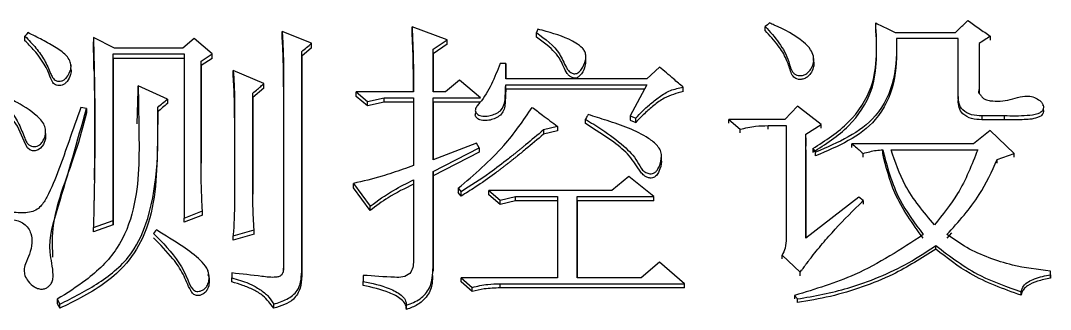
# Model space of a CAD drawing. Header units: millimetres. Extents: x 2687 to 4367, y 1046 to 2234.
# Drawn here: x 3066.47 to 3074.44, y 1996.49 to 1998.73 of the extents above; entities that cross this region are included whole.
import ezdxf

# ---------------------------------------------------------------- set-up
doc = ezdxf.new("R2010")
doc.units = ezdxf.units.MM

msp = doc.modelspace()

# ---------------------------------------------------------------- linework, layer by layer
at = {"color": 7, "linetype": 'Continuous', "lineweight": 25}
for p, q in [((3069.774, 1998.5765), (3069.5035, 1998.6775)), ((3069.5035, 1998.6426), (3069.5035, 1998.6775)), ((3072.2372, 1998.6486), (3072.2372, 1998.6784)), ((3066.5072, 1998.5693), (3066.5072, 1998.6041)), ((3067.1994, 1998.5123), (3067.0372, 1998.5949)), ((3067.0372, 1998.5949), (3067.0372, 1998.5601)), ((3068.7247, 1998.549), (3068.4975, 1998.6408)), ((3068.4975, 1998.6059), (3068.4975, 1998.6408)), ((3070.4771, 1998.6591), (3070.4663, 1998.6316)), ((3070.4663, 1998.5967), (3070.4663, 1998.6316)), ((3073.2433, 1998.6317), (3073.7085, 1998.6317)), ((3073.9789, 1998.6037), (3073.9789, 1998.5741)), ((3067.7295, 1998.5123), (3067.1994, 1998.5123)), ((3067.816, 1998.5857), (3067.7295, 1998.5123)), ((3067.9567, 1998.4663), (3067.816, 1998.5857)), ((3068.7247, 1998.5142), (3068.649, 1998.45)), ((3068.7247, 1998.5142), (3068.7247, 1998.549)), ((3069.6658, 1998.5031), (3069.774, 1998.5765)), ((3069.774, 1998.5417), (3069.6658, 1998.4684)), ((3069.774, 1998.5417), (3069.774, 1998.5765)), ((3073.7301, 1998.585), (3073.2541, 1998.585)), ((3073.2541, 1998.585), (3073.2541, 1998.5554)), ((3073.2548, 1998.5075), (3073.2548, 1998.5372)), ((3073.7301, 1998.1361), (3073.7301, 1998.585)), ((3073.8923, 1998.5477), (3073.8924, 1998.1923)), ((3073.8923, 1998.5477), (3073.8923, 1998.5181)), ((3073.8923, 1998.5178), (3073.8924, 1998.1629)), ((3067.1886, 1998.4663), (3067.7403, 1998.4663)), ((3067.1886, 1997.1763), (3067.1886, 1998.4663)), ((3067.1886, 1998.4317), (3067.1886, 1998.4663)), ((3067.1886, 1998.4317), (3067.1886, 1997.1433)), ((3067.7403, 1998.4317), (3067.1886, 1998.4317)), ((3067.7403, 1998.4663), (3067.7403, 1997.1948)), ((3067.8701, 1998.4112), (3067.9567, 1998.4663)), ((3067.9567, 1998.4317), (3067.8701, 1998.3766)), ((3067.9567, 1998.4317), (3067.9567, 1998.4663)), ((3068.649, 1996.7785), (3068.649, 1998.4847)), ((3068.649, 1998.45), (3068.649, 1998.4847)), ((3068.649, 1998.45), (3068.649, 1996.746)), ((3069.6658, 1998.1722), (3069.6658, 1998.5031)), ((3069.6658, 1998.4684), (3069.6658, 1998.5031)), ((3069.6658, 1998.4684), (3069.6658, 1998.1722)), ((3070.848, 1998.4035), (3070.848, 1998.4385)), ((3072.6107, 1998.415), (3072.6107, 1998.4446)), ((3066.8625, 1998.3731), (3066.8625, 1998.3849)), ((3066.8625, 1998.35), (3066.8625, 1998.3616)), ((3067.8701, 1997.6195), (3067.8701, 1998.4112)), ((3067.8701, 1998.3766), (3067.8701, 1998.4112)), ((3067.8701, 1998.3766), (3067.8701, 1997.6194)), ((3070.2283, 1998.3929), (3070.185, 1998.3929)), ((3070.2283, 1998.2734), (3070.2283, 1998.3929)), ((3070.2283, 1998.3929), (3070.2283, 1998.3583)), ((3070.2283, 1998.3583), (3070.2283, 1998.2734)), ((3071.4182, 1998.3653), (3071.3208, 1998.2734)), ((3068.3569, 1998.2366), (3068.1189, 1998.3377)), ((3068.1189, 1998.3032), (3068.1189, 1998.3377)), ((3071.3208, 1998.2734), (3070.2283, 1998.2734)), ((3067.6105, 1998.117), (3067.3834, 1998.2182)), ((3067.3834, 1998.1839), (3067.3834, 1998.2182)), ((3068.3569, 1998.2022), (3068.2704, 1998.1288)), ((3068.3569, 1998.2022), (3068.3569, 1998.2366)), ((3068.5083, 1998.2458), (3068.5084, 1996.8062)), ((3068.5083, 1998.2458), (3068.5083, 1998.2114)), ((3069.8713, 1998.2642), (3069.7631, 1998.1722)), ((3070.0336, 1998.1262), (3069.8713, 1998.2642)), ((3070.2283, 1998.2274), (3071.3208, 1998.2274)), ((3070.2283, 1998.1931), (3070.2283, 1998.2274)), ((3071.3022, 1998.1931), (3070.2283, 1998.1931)), ((3071.3208, 1998.2274), (3071.191, 1997.9882)), ((3071.6021, 1998.1747), (3071.6021, 1998.209)), ((3073.8924, 1998.1633), (3073.8924, 1998.1923)), ((3067.3756, 1997.9258), (3067.3834, 1998.1839)), ((3067.6105, 1998.117), (3067.6105, 1998.0828)), ((3068.2704, 1997.3796), (3068.2704, 1998.163)), ((3068.2704, 1998.1288), (3068.2704, 1998.163)), ((3068.2704, 1998.1288), (3068.2704, 1997.3795)), ((3069.0708, 1998.1722), (3069.1574, 1998.0986)), ((3069.5143, 1998.1722), (3069.0708, 1998.1722)), ((3069.1574, 1998.0644), (3069.0708, 1998.138)), ((3069.1574, 1998.0986), (3069.2872, 1998.1262)), ((3069.2872, 1998.1262), (3069.5143, 1998.1262)), ((3069.2872, 1998.092), (3069.2872, 1998.1262)), ((3069.5143, 1998.1262), (3069.5144, 1997.6011)), ((3069.7631, 1998.1722), (3069.6658, 1998.1722)), ((3069.6658, 1998.1262), (3070.0336, 1998.1262)), ((3069.6658, 1997.6472), (3069.6658, 1998.1262)), ((3069.6658, 1998.092), (3069.6658, 1998.1262)), ((3073.7301, 1998.1361), (3073.7301, 1998.1072)), ((3066.9831, 1998.0434), (3066.9398, 1998.0526)), ((3066.9831, 1998.0434), (3066.9831, 1998.0093)), ((3067.5348, 1998.0185), (3067.5348, 1998.0526)), ((3069.1574, 1998.0644), (3069.1574, 1998.0986)), ((3069.2872, 1998.092), (3069.1574, 1998.0644)), ((3069.5144, 1998.092), (3069.2872, 1998.092)), ((3069.6658, 1998.092), (3069.6658, 1997.6472)), ((3070.0336, 1998.092), (3069.6658, 1998.092)), ((3070.002, 1998.0559), (3070.002, 1998.0534)), ((3072.4861, 1998.0612), (3072.3888, 1997.9582)), ((3072.67, 1997.9207), (3072.4861, 1998.0612)), ((3074.3884, 1998.0652), (3074.3884, 1998.0687)), ((3074.3884, 1998.0397), (3074.3884, 1998.0419)), ((3068.1297, 1997.9725), (3068.1297, 1998.0066)), ((3071.191, 1997.9882), (3071.2343, 1997.9698)), ((3071.191, 1997.9882), (3071.191, 1997.9542)), ((3071.191, 1997.9542), (3071.2343, 1997.9358)), ((3071.9561, 1997.9582), (3072.0426, 1997.8832)), ((3072.3888, 1997.9582), (3071.9561, 1997.9582)), ((3074.0871, 1997.9863), (3073.914, 1997.9863)), ((3073.914, 1997.9863), (3073.914, 1997.9576)), ((3074.0871, 1997.9572), (3073.914, 1997.9572)), ((3074.0871, 1997.9863), (3074.0871, 1997.9572)), ((3066.6657, 1997.8836), (3066.6657, 1997.8841)), ((3066.6657, 1997.8498), (3066.6657, 1997.8807)), ((3070.6285, 1997.9053), (3070.5204, 1997.8777)), ((3070.5204, 1997.8777), (3070.5204, 1997.8438)), ((3070.6285, 1997.8714), (3070.5204, 1997.8438)), ((3070.6285, 1997.9053), (3070.6285, 1997.8714)), ((3072.0426, 1997.8547), (3072.0426, 1997.8832)), ((3072.2589, 1997.9113), (3072.3996, 1997.9113)), ((3072.2589, 1997.8828), (3072.2589, 1997.9113)), ((3072.3996, 1997.9113), (3072.3996, 1997.0383)), ((3072.551, 1997.8457), (3072.67, 1997.9207)), ((3072.67, 1997.8921), (3072.67, 1997.9207)), ((3073.9789, 1997.8738), (3073.8491, 1997.7707)), ((3074.1628, 1997.6957), (3073.9789, 1997.8738)), ((3072.551, 1997.0383), (3072.551, 1997.8457)), ((3072.551, 1997.8173), (3072.551, 1997.8457)), ((3072.551, 1997.8168), (3072.551, 1997.7523)), ((3070.0011, 1997.7763), (3069.6658, 1997.6472)), ((3069.6658, 1997.555), (3070.0228, 1997.7394)), ((3070.0228, 1997.7394), (3070.0011, 1997.7763)), ((3070.0228, 1997.7394), (3070.0228, 1997.7057)), ((3072.551, 1997.724), (3072.551, 1997.0383)), ((3072.6051, 1997.7332), (3072.6267, 1997.7051)), ((3072.6051, 1997.7332), (3072.6051, 1997.7049)), ((3073.8491, 1997.7707), (3072.908, 1997.7707)), ((3072.908, 1997.7424), (3072.908, 1997.7707)), ((3073.146, 1997.6956), (3073.146, 1997.7238)), ((3073.2109, 1997.7238), (3073.8815, 1997.7238)), ((3070.0228, 1997.7057), (3069.6658, 1997.5215)), ((3071.4332, 1997.6797), (3071.4332, 1997.6871)), ((3071.4332, 1997.6531), (3071.4332, 1997.6769)), ((3072.6267, 1997.6769), (3072.6267, 1997.7051)), ((3072.9945, 1997.6675), (3072.9945, 1997.6957)), ((3074.033, 1997.6488), (3074.1628, 1997.6957)), ((3074.033, 1997.6207), (3074.033, 1997.6488)), ((3074.1628, 1997.6675), (3074.1628, 1997.6957)), ((3069.6658, 1996.8155), (3069.6658, 1997.555)), ((3069.6658, 1997.555), (3069.6658, 1997.5215)), ((3069.5144, 1997.4904), (3069.5144, 1996.8618)), ((3069.6658, 1997.5215), (3069.6658, 1996.783)), ((3071.1802, 1997.5181), (3071.0504, 1997.4073)), ((3071.3749, 1997.3611), (3071.1802, 1997.5181)), ((3069.0492, 1997.4627), (3069.1789, 1997.2874)), ((3069.0492, 1997.4293), (3069.0492, 1997.4627)), ((3069.1789, 1997.2543), (3069.0492, 1997.4293)), ((3069.8605, 1997.4258), (3069.8821, 1997.3981)), ((3069.8605, 1997.4258), (3069.8605, 1997.3925)), ((3069.8822, 1997.3648), (3069.8605, 1997.3925)), ((3069.8822, 1997.3648), (3069.8821, 1997.3981)), ((3070.0985, 1997.4073), (3070.185, 1997.3334)), ((3071.0504, 1997.4073), (3070.0985, 1997.4073)), ((3070.0985, 1997.374), (3070.0985, 1997.4073)), ((3070.185, 1997.3002), (3070.0985, 1997.374)), ((3070.185, 1997.3334), (3070.304, 1997.3611)), ((3070.185, 1997.3002), (3070.185, 1997.3334)), ((3070.304, 1997.3279), (3070.185, 1997.3002)), ((3070.304, 1997.3611), (3070.6285, 1997.3611)), ((3070.6285, 1997.3279), (3070.304, 1997.3279)), ((3070.78, 1997.3611), (3071.3749, 1997.3611)), ((3070.78, 1997.3279), (3070.78, 1997.3611)), ((3071.3749, 1997.3279), (3070.78, 1997.3279)), ((3071.3749, 1997.3279), (3071.3749, 1997.3611)), ((3072.9621, 1997.3578), (3072.551, 1997.0383)), ((3072.9945, 1997.3297), (3072.9621, 1997.3578)), ((3072.9945, 1997.3297), (3072.9945, 1997.3021)), ((3067.7403, 1997.1948), (3067.8809, 1997.2503)), ((3067.881, 1997.2172), (3067.8809, 1997.2503)), ((3069.1789, 1997.2543), (3069.1789, 1997.2874)), ((3067.0372, 1997.1208), (3067.1886, 1997.1763)), ((3067.1886, 1997.1433), (3067.1886, 1997.1763)), ((3067.881, 1997.2172), (3067.7403, 1997.1618)), ((3067.7403, 1997.1618), (3067.7403, 1997.1948)), ((3067.1886, 1997.1433), (3067.0372, 1997.0879)), ((3067.0372, 1997.0879), (3067.0372, 1997.1208)), ((3068.1189, 1997.0561), (3068.2812, 1997.1024)), ((3068.2812, 1997.0695), (3068.2812, 1997.1024)), ((3073.6796, 1997.0811), (3073.6436, 1997.0387)), ((3068.2812, 1997.0695), (3068.1189, 1997.0233)), ((3068.1189, 1997.0233), (3068.1189, 1997.0561)), ((3073.5571, 1996.9549), (3073.5571, 1996.9819)), ((3071.4182, 1996.8526), (3071.2776, 1996.7322)), ((3071.6129, 1996.6859), (3071.4182, 1996.8526)), ((3072.3671, 1996.9067), (3072.5078, 1996.7749)), ((3072.3671, 1996.8797), (3072.3671, 1996.9067)), ((3067.9224, 1996.7828), (3067.9224, 1996.7895)), ((3068.1081, 1996.7692), (3068.1081, 1996.7322)), ((3068.1081, 1996.7692), (3068.1081, 1996.7368)), ((3068.5084, 1996.7737), (3068.5084, 1996.8062)), ((3068.649, 1996.746), (3068.649, 1996.7785)), ((3069.6658, 1996.783), (3069.6658, 1996.8155)), ((3072.5078, 1996.7482), (3072.5078, 1996.7749)), ((3074.4441, 1996.7561), (3074.4441, 1996.7843)), ((3074.4441, 1996.7576), (3074.4441, 1996.7843)), ((3074.4441, 1996.7561), (3074.4441, 1996.7294)), ((3068.1081, 1996.6998), (3068.1081, 1996.7322)), ((3069.1249, 1996.7507), (3069.1249, 1996.7044)), ((3069.1249, 1996.7507), (3069.1249, 1996.7183)), ((3069.1249, 1996.672), (3069.1249, 1996.7044)), ((3069.664, 1996.7171), (3069.664, 1996.7497)), ((3069.8822, 1996.7322), (3069.9687, 1996.658)), ((3070.6286, 1996.7322), (3069.8822, 1996.7322)), ((3069.8822, 1996.6998), (3069.8822, 1996.7322)), ((3069.9687, 1996.6258), (3069.8822, 1996.6998)), ((3070.185, 1996.6858), (3071.6129, 1996.6859)), ((3070.185, 1996.6535), (3070.185, 1996.6858)), ((3071.2776, 1996.7322), (3070.78, 1996.7322)), ((3071.6129, 1996.6535), (3071.6129, 1996.6859)), ((3069.9687, 1996.6258), (3069.9687, 1996.658)), ((3071.6129, 1996.6535), (3070.185, 1996.6535)), ((3072.4645, 1996.596), (3072.4861, 1996.5678)), ((3072.4645, 1996.596), (3072.4645, 1996.5696)), ((3074.2169, 1996.5978), (3074.2169, 1996.6243)), ((3066.7559, 1996.5654), (3066.7776, 1996.5283)), ((3066.7559, 1996.5654), (3066.7559, 1996.5332)), ((3066.756, 1996.5332), (3066.7776, 1996.4961)), ((3066.7776, 1996.4961), (3066.7776, 1996.5283)), ((3068.4326, 1996.4961), (3068.4326, 1996.5283)), ((3069.4603, 1996.4869), (3069.4603, 1996.519)), ((3072.4861, 1996.5414), (3072.4861, 1996.5678))]:
    msp.add_line(p, q, dxfattribs=at)
at = {"color": 7, "linetype": 'Continuous', "lineweight": 25, "flags": 128}
for points in [[(3072.2697, 1998.7064), (3072.2535, 1998.6924), (3072.2373, 1998.6784)], [(3066.5288, 1998.6316), (3066.5233, 1998.6246), (3066.5152, 1998.6144), (3066.5072, 1998.6041)], [(3069.0708, 1998.138), (3069.0708, 1998.1466), (3069.0708, 1998.1553), (3069.0708, 1998.1722)], [(3066.665, 1997.85), (3066.6655, 1997.8078), (3066.6499, 1997.7651), (3066.6283, 1997.7361), (3066.6098, 1997.7227), (3066.5873, 1997.7162), (3066.5666, 1997.717), (3066.5448, 1997.7246), (3066.5276, 1997.7388), (3066.5109, 1997.7669), (3066.4506, 1997.9078), (3066.3233, 1998.0829), (3066.3233, 1998.0829)], [(3070.8449, 1997.9266), (3070.8449, 1997.9436), (3070.8449, 1997.9606)], [(3071.2343, 1997.9358), (3071.2343, 1997.9528), (3071.2343, 1997.9698)], [(3071.9561, 1997.9295), (3071.9561, 1997.9364), (3071.9561, 1997.9438), (3071.9561, 1997.9582)], [(3070.304, 1997.3279), (3070.304, 1997.3362), (3070.304, 1997.3445), (3070.304, 1997.3611)], [(3067.524, 1997.1024), (3067.5185, 1997.0953), (3067.5104, 1997.085), (3067.5024, 1997.0747)]]:
    msp.add_lwpolyline(points, dxfattribs=at)
at = {"color": 7, "linetype": 'Continuous', "lineweight": 25}
for points, knots in [([(3069.5035, 1998.6775), (3069.5072, 1998.5892), (3069.5126, 1998.4609), (3069.5141, 1998.2923), (3069.5143, 1998.2123), (3069.5143, 1998.1722)], [0, 0, 0, 0, 0.525139, 0.762561, 1, 1, 1, 1]), ([(3072.2372, 1998.6784), (3072.2743, 1998.6374), (3072.3487, 1998.555), (3072.418, 1998.4319), (3072.4352, 1998.3363), (3072.4702, 1998.3053), (3072.493, 1998.2981), (3072.5192, 1998.298), (3072.547, 1998.3062), (3072.5749, 1998.3262), (3072.5981, 1998.3586), (3072.6146, 1998.4021), (3072.6124, 1998.4524), (3072.5866, 1998.5087), (3072.4912, 1998.6019), (3072.3748, 1998.6606), (3072.282, 1998.7011), (3072.2697, 1998.7064)], [0, 0, 0, 0, 0.147264, 0.295549, 0.379238, 0.397703, 0.416178, 0.440331, 0.464931, 0.490583, 0.529382, 0.57023, 0.614805, 0.662848, 0.734386, 0.964893, 1, 1, 1, 1]), ([(3072.6051, 1997.7332), (3072.7031, 1997.7955), (3072.8946, 1997.9173), (3073.1171, 1998.2591), (3073.1014, 1998.5373), (3073.0918, 1998.7065)], [0, 0, 0, 0, 0.29142, 0.569226, 1, 1, 1, 1]), ([(3072.6051, 1997.7044), (3072.7031, 1997.7667), (3072.8946, 1997.8882), (3073.117, 1998.2296), (3073.1014, 1998.5075), (3073.0918, 1998.6764)], [0, 0, 0, 0, 0.291558, 0.569369, 1, 1, 1, 1]), ([(3073.0918, 1998.7065), (3073.1066, 1998.6992), (3073.1363, 1998.6846), (3073.1867, 1998.6597), (3073.2224, 1998.642), (3073.2433, 1998.6317)], [0, 0, 0, 0, 0.2932077, 0.5864153, 1, 1, 1, 1]), ([(3073.7085, 1998.6317), (3073.7203, 1998.6431), (3073.7425, 1998.6644), (3073.7749, 1998.6955), (3073.7955, 1998.7153), (3073.8058, 1998.7251)], [0, 0, 0, 0, 0.365746, 0.682872, 1, 1, 1, 1]), ([(3073.8058, 1998.7251), (3073.8347, 1998.7049), (3073.8923, 1998.6644), (3073.95, 1998.624), (3073.9789, 1998.6037)], [0, 0, 0, 0, 0.499999, 1, 1, 1, 1]), ([(3066.5072, 1998.6041), (3066.5364, 1998.5738), (3066.5923, 1998.5158), (3066.6612, 1998.4193), (3066.6963, 1998.3393), (3066.7171, 1998.2873), (3066.7331, 1998.2675), (3066.7501, 1998.2583), (3066.7694, 1998.2549), (3066.7898, 1998.2568), (3066.8121, 1998.2664), (3066.8366, 1998.2905), (3066.8553, 1998.325), (3066.8664, 1998.3662), (3066.8592, 1998.4069), (3066.8263, 1998.4633), (3066.7457, 1998.5167), (3066.6422, 1998.5767), (3066.5667, 1998.6133), (3066.5288, 1998.6316)], [0, 0, 0, 0, 0.120486, 0.230168, 0.339823, 0.374602, 0.392982, 0.411577, 0.427593, 0.446559, 0.467306, 0.493913, 0.542941, 0.579847, 0.61702, 0.661529, 0.765546, 0.882403, 1, 1, 1, 1]), ([(3067.0372, 1998.5949), (3067.0374, 1998.5849), (3067.0378, 1998.5699), (3067.0383, 1998.55), (3067.0386, 1998.535), (3067.039, 1998.5201), (3067.0393, 1998.5051), (3067.0397, 1998.4902), (3067.04, 1998.4777), (3067.0402, 1998.4677), (3067.0404, 1998.4602), (3067.0405, 1998.4527), (3067.0407, 1998.4453), (3067.0409, 1998.4378), (3067.0411, 1998.4303), (3067.0412, 1998.4228), (3067.0416, 1998.4078), (3067.0427, 1998.3554), (3067.0439, 1998.2955), (3067.045, 1998.2356), (3067.0455, 1998.2056), (3067.0461, 1998.1656), (3067.0468, 1998.1157), (3067.0474, 1998.0557), (3067.0479, 1997.9957), (3067.0481, 1997.9356), (3067.0481, 1997.8756), (3067.0479, 1997.8155), (3067.0476, 1997.7554), (3067.0471, 1997.6953), (3067.0464, 1997.6352), (3067.0456, 1997.5751), (3067.0448, 1997.5149), (3067.0438, 1997.4548), (3067.0429, 1997.4046), (3067.0421, 1997.3645), (3067.0415, 1997.3344), (3067.041, 1997.3043), (3067.0404, 1997.2742), (3067.0395, 1997.2336), (3067.0388, 1997.1979), (3067.0379, 1997.1568), (3067.0375, 1997.1362), (3067.0372, 1997.1208)], [0, 0, 0, 0, 0.020371, 0.030556, 0.040742, 0.050927, 0.061113, 0.071298, 0.081483, 0.086576, 0.091669, 0.096762, 0.101854, 0.106947, 0.11204, 0.117132, 0.122225, 0.142596, 0.22408, 0.24445, 0.264821, 0.285192, 0.325934, 0.366676, 0.407417, 0.448159, 0.488901, 0.529643, 0.570384, 0.611126, 0.651868, 0.69261, 0.733351, 0.774093, 0.814835, 0.835206, 0.855577, 0.875948, 0.896318, 0.916689, 0.958345, 0.968758, 1, 1, 1, 1]), ([(3068.4975, 1998.6408), (3068.5, 1998.6015), (3068.505, 1998.5228), (3068.5081, 1998.3911), (3068.5082, 1998.2987), (3068.5083, 1998.2458)], [0, 0, 0, 0, 0.299228, 0.598476, 1, 1, 1, 1]), ([(3068.5083, 1998.2114), (3068.5082, 1998.2509), (3068.5081, 1998.3298), (3068.5061, 1998.4614), (3068.5007, 1998.5533), (3068.4975, 1998.6059)], [0, 0, 0, 0, 0.299614, 0.599241, 1, 1, 1, 1]), ([(3069.5142, 1998.1722), (3069.5142, 1998.2051), (3069.514, 1998.2822), (3069.5123, 1998.4391), (3069.5069, 1998.5629), (3069.5035, 1998.6426)], [0, 0, 0, 0, 0.209271, 0.491301, 1, 1, 1, 1]), ([(3070.4663, 1998.6316), (3070.5339, 1998.5822), (3070.6352, 1998.5082), (3070.6819, 1998.3874), (3070.7098, 1998.3401), (3070.7279, 1998.3243), (3070.7449, 1998.3153), (3070.7637, 1998.3122), (3070.7795, 1998.3153), (3070.7978, 1998.3271), (3070.8245, 1998.3598), (3070.846, 1998.4055), (3070.8499, 1998.4541), (3070.8417, 1998.4869), (3070.8161, 1998.5209), (3070.7226, 1998.5868), (3070.5995, 1998.6253), (3070.4987, 1998.6531), (3070.4771, 1998.6591)], [0, 0, 0, 0, 0.227643, 0.340918, 0.369432, 0.383636, 0.40814, 0.421602, 0.435183, 0.450932, 0.481252, 0.554321, 0.592682, 0.621741, 0.650784, 0.712011, 0.938181, 1, 1, 1, 1]), ([(3070.8468, 1998.4039), (3070.8449, 1998.389), (3070.8404, 1998.3512), (3070.8154, 1998.3109), (3070.7895, 1998.2865), (3070.7742, 1998.2792), (3070.7585, 1998.278), (3070.7397, 1998.2831), (3070.7197, 1998.2953), (3070.6846, 1998.3385), (3070.6564, 1998.4341), (3070.5649, 1998.5254), (3070.4941, 1998.5766), (3070.4663, 1998.5967)], [0, 0, 0, 0, 0.07582, 0.192022, 0.226951, 0.249428, 0.272071, 0.300262, 0.34128, 0.383377, 0.572828, 0.832144, 1, 1, 1, 1]), ([(3072.61, 1998.4145), (3072.6106, 1998.4129), (3072.6166, 1998.3959), (3072.6107, 1998.3592), (3072.5918, 1998.3177), (3072.5651, 1998.2879), (3072.5363, 1998.2722), (3072.508, 1998.2676), (3072.4833, 1998.2708), (3072.4642, 1998.28), (3072.4452, 1998.3002), (3072.4258, 1998.3507), (3072.4019, 1998.4345), (3072.3341, 1998.5413), (3072.272, 1998.61), (3072.2372, 1998.6484)], [0, 0, 0, 0, 0.007427, 0.08003, 0.156119, 0.209437, 0.252123, 0.294833, 0.329859, 0.356953, 0.384034, 0.449164, 0.593735, 0.772907, 1, 1, 1, 1]), ([(3073.9789, 1998.6037), (3073.9645, 1998.5944), (3073.9356, 1998.5757), (3073.9068, 1998.557), (3073.8923, 1998.5477)], [0, 0, 0, 0, 0.5, 1, 1, 1, 1]), ([(3066.862, 1998.35), (3066.8623, 1998.3489), (3066.8668, 1998.3352), (3066.859, 1998.3), (3066.8412, 1998.2624), (3066.8165, 1998.2356), (3066.7955, 1998.2239), (3066.7728, 1998.2201), (3066.7518, 1998.2232), (3066.7347, 1998.2322), (3066.7108, 1998.2591), (3066.681, 1998.361), (3066.6039, 1998.4698), (3066.5289, 1998.547), (3066.5072, 1998.5693)], [0, 0, 0, 0, 0.0055612, 0.0706638, 0.1676367, 0.2085209, 0.2434023, 0.2783337, 0.313115, 0.3400719, 0.3669681, 0.4836117, 0.8508324, 1, 1, 1, 1]), ([(3067.0419, 1998.333), (3067.0412, 1998.3675), (3067.0397, 1998.4432), (3067.0381, 1998.5189), (3067.0372, 1998.5601)], [0, 0, 0, 0, 0.455718, 1, 1, 1, 1]), ([(3068.649, 1998.4847), (3068.6616, 1998.4954), (3068.6868, 1998.5169), (3068.7121, 1998.5383), (3068.7247, 1998.549)], [0, 0, 0, 0, 0.499999, 1, 1, 1, 1]), ([(3073.2541, 1998.585), (3073.2539, 1998.4804), (3073.2535, 1998.2702), (3073.0786, 1997.8989), (3072.8004, 1997.7795), (3072.6267, 1997.7051)], [0, 0, 0, 0, 0.271711, 0.545564, 1, 1, 1, 1]), ([(3073.2541, 1998.5551), (3073.2539, 1998.4506), (3073.2535, 1998.2407), (3073.0785, 1997.8698), (3072.8004, 1997.7507), (3072.6267, 1997.6763)], [0, 0, 0, 0, 0.27158, 0.545365, 1, 1, 1, 1]), ([(3070.185, 1998.3929), (3070.1427, 1998.284), (3070.0963, 1998.1651), (3070.0052, 1998.0626), (3069.9917, 1998.0394), (3069.9933, 1998.0196), (3070.001, 1998.007), (3070.0127, 1997.9967), (3070.0361, 1997.9847), (3070.0737, 1997.982), (3070.1187, 1997.9898), (3070.1602, 1998.0067), (3070.2012, 1998.0349), (3070.2219, 1998.0848), (3070.2258, 1998.1508), (3070.2274, 1998.1984), (3070.2283, 1998.2274)], [0, 0, 0, 0, 0.410682, 0.448949, 0.485441, 0.501738, 0.518559, 0.536626, 0.555642, 0.608214, 0.659889, 0.710594, 0.760792, 0.827972, 0.89499, 1, 1, 1, 1]), ([(3071.6021, 1998.209), (3071.5771, 1998.2302), (3071.534, 1998.2669), (3071.4727, 1998.319), (3071.4364, 1998.3499), (3071.4182, 1998.3653)], [0, 0, 0, 0, 0.407162, 0.703581, 1, 1, 1, 1]), ([(3067.0417, 1998.3437), (3067.0439, 1998.1872), (3067.0474, 1997.942), (3067.0452, 1997.6545), (3067.0434, 1997.5252), (3067.0435, 1997.4943), (3067.0436, 1997.4913), (3067.0437, 1997.4913), (3067.0437, 1997.4913)], [0, 0, 0, 0, 0.55345, 0.867203, 0.980365, 0.994237, 0.998832, 1, 1, 1, 1]), ([(3068.1189, 1998.3377), (3068.1214, 1998.3023), (3068.1266, 1998.2295), (3068.1293, 1998.119), (3068.1296, 1998.0441), (3068.1297, 1998.0066)], [0, 0, 0, 0, 0.321919, 0.660869, 1, 1, 1, 1]), ([(3068.1297, 1997.9725), (3068.1296, 1998.0081), (3068.1294, 1998.0811), (3068.1256, 1998.1913), (3068.1211, 1998.2659), (3068.1189, 1998.3032)], [0, 0, 0, 0, 0.322349, 0.661088, 1, 1, 1, 1]), ([(3067.3834, 1998.2182), (3067.3852, 1998.1074), (3067.3903, 1997.7909), (3067.3949, 1997.3584), (3067.2382, 1996.9459), (3067.0053, 1996.7214), (3066.8317, 1996.6128), (3066.7559, 1996.5654)], [0, 0, 0, 0, 0.178231, 0.509536, 0.685642, 0.862667, 1, 1, 1, 1]), ([(3068.2704, 1998.163), (3068.2827, 1998.1735), (3068.3033, 1998.191), (3068.3322, 1998.2156), (3068.3487, 1998.2296), (3068.3569, 1998.2366)], [0, 0, 0, 0, 0.428366, 0.714182, 1, 1, 1, 1]), ([(3070.2283, 1998.1931), (3070.2274, 1998.1562), (3070.226, 1998.1047), (3070.2183, 1998.0387), (3070.1976, 1997.9984), (3070.1602, 1997.9726), (3070.1187, 1997.9558), (3070.0737, 1997.9479), (3070.0361, 1997.9507), (3070.0127, 1997.9627), (3070.001, 1997.973), (3069.9933, 1997.9855), (3069.9916, 1998.0033), (3069.9985, 1998.0143), (3070.003, 1998.0214)], [0, 0, 0, 0, 0.2458225, 0.3427092, 0.4403078, 0.5326766, 0.6260068, 0.7211389, 0.8179226, 0.8529217, 0.8861625, 0.9170993, 0.9470635, 1, 1, 1, 1]), ([(3071.2343, 1997.9698), (3071.2688, 1998.0051), (3071.3258, 1998.0635), (3071.4163, 1998.1342), (3071.5012, 1998.1887), (3071.5683, 1998.2022), (3071.6021, 1998.209)], [0, 0, 0, 0, 0.334415, 0.553138, 0.774737, 1, 1, 1, 1]), ([(3073.8924, 1998.1923), (3073.8911, 1998.1883), (3073.8888, 1998.1812), (3073.8875, 1998.1719), (3073.889, 1998.1649), (3073.8961, 1998.1565), (3073.9083, 1998.1439), (3073.9198, 1998.1235), (3073.9459, 1998.1093), (3074.0173, 1998.0975), (3074.1335, 1998.1038), (3074.2511, 1998.153), (3074.3327, 1998.1262), (3074.3666, 1998.1044), (3074.3853, 1998.0805), (3074.391, 1998.0607), (3074.3897, 1998.0419), (3074.3826, 1998.0263), (3074.3683, 1998.0126), (3074.3294, 1997.9944), (3074.2325, 1997.9838), (3074.1458, 1997.9853), (3074.0871, 1997.9863)], [0, 0, 0, 0, 0.0138, 0.025127, 0.031098, 0.037099, 0.060784, 0.089374, 0.112534, 0.153888, 0.320046, 0.483741, 0.537098, 0.589789, 0.612612, 0.635583, 0.657284, 0.674402, 0.691535, 0.721107, 0.811251, 1, 1, 1, 1]), ([(3066.3233, 1998.1171), (3066.3746, 1998.0545), (3066.4513, 1997.9608), (3066.4952, 1997.8379), (3066.518, 1997.7834), (3066.5361, 1997.7624), (3066.5564, 1997.7521), (3066.5791, 1997.7484), (3066.6016, 1997.7515), (3066.6243, 1997.7643), (3066.6476, 1997.791), (3066.667, 1997.8321), (3066.6687, 1997.8816), (3066.6541, 1997.9283), (3066.5866, 1998.0075), (3066.4757, 1998.0741), (3066.3785, 1998.1266), (3066.3449, 1998.1447)], [0, 0, 0, 0, 0.226353, 0.339206, 0.374163, 0.395072, 0.416138, 0.435558, 0.45699, 0.476776, 0.506219, 0.555776, 0.604139, 0.64694, 0.693735, 0.894302, 1, 1, 1, 1]), ([(3067.5348, 1998.0526), (3067.5474, 1998.0633), (3067.5726, 1998.0848), (3067.5979, 1998.1063), (3067.6105, 1998.117)], [0, 0, 0, 0, 0.5, 1, 1, 1, 1]), ([(3071.6021, 1998.1747), (3071.551, 1998.1611), (3071.4673, 1998.1388), (3071.3738, 1998.0676), (3071.3006, 1998.0048), (3071.2563, 1997.9587), (3071.2343, 1997.9358)], [0, 0, 0, 0, 0.3453624, 0.5656072, 0.7836122, 1, 1, 1, 1]), ([(3073.914, 1997.9863), (3073.887, 1997.9874), (3073.8339, 1997.9896), (3073.766, 1998.0236), (3073.7334, 1998.0804), (3073.7312, 1998.1176), (3073.7301, 1998.1361)], [0, 0, 0, 0, 0.2935292, 0.5772393, 0.7904501, 1, 1, 1, 1]), ([(3066.9398, 1998.0526), (3066.909, 1997.9662), (3066.8258, 1997.7331), (3066.7398, 1997.4712), (3066.6404, 1997.2934), (3066.5918, 1997.2532), (3066.5206, 1997.2314), (3066.4219, 1997.2377), (3066.3423, 1997.2459), (3066.3016, 1997.2501)], [0, 0, 0, 0, 0.239125, 0.645779, 0.717633, 0.759609, 0.801685, 0.898672, 1, 1, 1, 1]), ([(3066.3016, 1997.2133), (3066.3022, 1997.2106), (3066.3035, 1997.2053), (3066.3094, 1997.198), (3066.3223, 1997.1903), (3066.3437, 1997.1863), (3066.3895, 1997.1834), (3066.4448, 1997.181), (3066.5006, 1997.1535), (3066.5345, 1997.1181), (3066.5578, 1997.067), (3066.5657, 1996.9966), (3066.5451, 1996.9171), (3066.5118, 1996.8504), (3066.4982, 1996.7937), (3066.5054, 1996.7455), (3066.5335, 1996.7), (3066.5703, 1996.665), (3066.6105, 1996.646), (3066.6423, 1996.6428), (3066.6709, 1996.6507), (3066.6941, 1996.6666), (3066.7122, 1996.6894), (3066.7245, 1996.7199), (3066.7272, 1996.8025), (3066.6738, 1996.99), (3066.8107, 1997.4274), (3066.9128, 1997.7921), (3066.9831, 1998.0434)], [0, 0, 0, 0, 0.003564, 0.007141, 0.011667, 0.022281, 0.03379, 0.068951, 0.089643, 0.110396, 0.130498, 0.162022, 0.201668, 0.236438, 0.25911, 0.277, 0.29888, 0.327265, 0.340596, 0.354041, 0.36589, 0.376926, 0.38899, 0.402933, 0.419058, 0.496673, 0.653151, 1, 1, 1, 1]), ([(3066.7776, 1996.5283), (3066.8801, 1996.5797), (3067.0859, 1996.683), (3067.3456, 1996.9001), (3067.5433, 1997.3727), (3067.5384, 1997.7618), (3067.5348, 1998.0526)], [0, 0, 0, 0, 0.180959, 0.363243, 0.524232, 1, 1, 1, 1]), ([(3067.6105, 1998.0828), (3067.5979, 1998.0721), (3067.5726, 1998.0506), (3067.5474, 1998.0292), (3067.5348, 1998.0185)], [0, 0, 0, 0, 0.5, 1, 1, 1, 1]), ([(3069.8605, 1997.4258), (3069.9845, 1997.5312), (3070.204, 1997.7179), (3070.3641, 1997.9511), (3070.4338, 1998.0526)], [0, 0, 0, 0, 0.5647641, 1, 1, 1, 1]), ([(3070.4338, 1998.0526), (3070.4601, 1998.0328), (3070.5056, 1997.9983), (3070.5705, 1997.9492), (3070.6092, 1997.9199), (3070.6285, 1997.9053)], [0, 0, 0, 0, 0.404154, 0.702076, 1, 1, 1, 1]), ([(3073.914, 1997.9572), (3073.887, 1997.9583), (3073.834, 1997.9605), (3073.766, 1997.9945), (3073.7334, 1998.0512), (3073.7312, 1998.0884), (3073.7301, 1998.1068)], [0, 0, 0, 0, 0.293693, 0.577474, 0.790597, 1, 1, 1, 1]), ([(3074.3875, 1998.0391), (3074.3885, 1998.0358), (3074.3915, 1998.0262), (3074.389, 1998.0108), (3074.3814, 1997.9957), (3074.3663, 1997.9822), (3074.3161, 1997.9604), (3074.2187, 1997.9553), (3074.1332, 1997.9565), (3074.0871, 1997.9572)], [0, 0, 0, 0, 0.031002, 0.089187, 0.134339, 0.17946, 0.263265, 0.602046, 1, 1, 1, 1]), ([(3066.9831, 1998.0093), (3066.9564, 1997.9075), (3066.8747, 1997.5964), (3066.7071, 1997.2332), (3066.7186, 1996.9531), (3066.7211, 1996.8911)], [0, 0, 0, 0, 0.274566, 0.839435, 1, 1, 1, 1]), ([(3067.5348, 1998.0185), (3067.5342, 1997.9099), (3067.5326, 1997.5828), (3067.5041, 1997.1523), (3067.2548, 1996.771), (3067.0101, 1996.6079), (3066.8314, 1996.522), (3066.7776, 1996.4961)], [0, 0, 0, 0, 0.180756, 0.544805, 0.687034, 0.905678, 1, 1, 1, 1]), ([(3068.1297, 1998.0066), (3068.1297, 1997.8253), (3068.1297, 1997.6165), (3068.1297, 1997.4072), (3068.1297, 1997.3796)], [0, 0, 0, 0, 0.868151, 1, 1, 1, 1]), ([(3070.8449, 1997.9606), (3070.888, 1997.9347), (3070.9923, 1997.8719), (3071.1309, 1997.7664), (3071.2388, 1997.6596), (3071.2738, 1997.5763), (3071.3121, 1997.5466), (3071.3392, 1997.5378), (3071.3634, 1997.5383), (3071.3825, 1997.5458), (3071.4013, 1997.5643), (3071.4231, 1997.608), (3071.438, 1997.6627), (3071.4285, 1997.7198), (3071.3943, 1997.7677), (3071.2667, 1997.8659), (3071.0745, 1997.9299), (3070.915, 1997.9817), (3070.8665, 1997.9974)], [0, 0, 0, 0, 0.09823, 0.238084, 0.342847, 0.395046, 0.415643, 0.436328, 0.448822, 0.461404, 0.474978, 0.500048, 0.559261, 0.58729, 0.615214, 0.674822, 0.90112, 1, 1, 1, 1]), ([(3070.8665, 1997.9974), (3070.8647, 1997.9943), (3070.8602, 1997.9866), (3070.853, 1997.9744), (3070.8476, 1997.9652), (3070.8449, 1997.9606)], [0, 0, 0, 0, 0.253618, 0.626812, 1, 1, 1, 1]), ([(3070.5204, 1997.8777), (3070.4743, 1997.8388), (3070.4253, 1997.7976), (3070.3729, 1997.7543), (3070.3642, 1997.7472), (3070.3555, 1997.74), (3070.3467, 1997.7328), (3070.335, 1997.7233), (3070.3233, 1997.7137), (3070.3116, 1997.7042), (3070.3028, 1997.6971), (3070.2939, 1997.69), (3070.2763, 1997.6759), (3070.2141, 1997.6267), (3070.0844, 1997.5258), (3069.9576, 1997.4457), (3069.8821, 1997.3981)], [0, 0, 0, 0, 0.2271132, 0.2413077, 0.2555022, 0.2696968, 0.2838913, 0.2980858, 0.3264748, 0.3406694, 0.3548639, 0.3690584, 0.3832529, 0.4400314, 0.6671734, 1, 1, 1, 1]), ([(3071.4317, 1997.6532), (3071.4323, 1997.6469), (3071.4355, 1997.6139), (3071.4209, 1997.5692), (3071.3998, 1997.5288), (3071.3812, 1997.5117), (3071.3639, 1997.5051), (3071.3431, 1997.5042), (3071.3207, 1997.51), (3071.2945, 1997.5249), (3071.2488, 1997.5826), (3071.1915, 1997.6832), (3071.0393, 1997.8061), (3070.9197, 1997.8803), (3070.8449, 1997.9266)], [0, 0, 0, 0, 0.023034, 0.119368, 0.163106, 0.184482, 0.20606, 0.22516, 0.254288, 0.284042, 0.327596, 0.510965, 0.694584, 1, 1, 1, 1]), ([(3072.0426, 1997.8832), (3072.0824, 1997.8925), (3072.1535, 1997.9092), (3072.2267, 1997.9107), (3072.2589, 1997.9113)], [0, 0, 0, 0, 0.558839, 1, 1, 1, 1]), ([(3070.5204, 1997.8438), (3070.4743, 1997.8048), (3070.4053, 1997.7465), (3070.3322, 1997.6869), (3070.3027, 1997.6633), (3070.2939, 1997.6563), (3070.285, 1997.6492), (3070.2761, 1997.6422), (3070.2672, 1997.6352), (3070.2583, 1997.6282), (3070.2493, 1997.6212), (3070.2374, 1997.6119), (3070.2255, 1997.6027), (3070.2135, 1997.5934), (3070.2046, 1997.5865), (3070.1956, 1997.5796), (3070.1866, 1997.5727), (3070.1686, 1997.5589), (3070.1054, 1997.5107), (3070.0083, 1997.4416), (3069.9192, 1997.3874), (3069.8822, 1997.3648)], [0, 0, 0, 0, 0.227207, 0.340812, 0.355012, 0.369212, 0.383413, 0.397613, 0.411813, 0.426014, 0.440214, 0.454414, 0.482815, 0.497015, 0.511215, 0.525416, 0.539616, 0.553816, 0.610618, 0.837948, 1, 1, 1, 1]), ([(3072.908, 1997.7707), (3072.9203, 1997.76), (3072.9409, 1997.7422), (3072.9698, 1997.7171), (3072.9863, 1997.7029), (3072.9945, 1997.6957)], [0, 0, 0, 0, 0.4283658, 0.7141852, 1, 1, 1, 1]), ([(3072.9945, 1997.6957), (3073.0118, 1997.7003), (3073.0452, 1997.7093), (3073.0955, 1997.7209), (3073.1291, 1997.7228), (3073.146, 1997.7238)], [0, 0, 0, 0, 0.348407, 0.672288, 1, 1, 1, 1]), ([(3073.146, 1997.7238), (3073.1812, 1997.5918), (3073.2446, 1997.3542), (3073.3935, 1997.1551), (3073.4597, 1997.0666)], [0, 0, 0, 0, 0.555454, 1, 1, 1, 1]), ([(3073.5462, 1997.1419), (3073.4631, 1997.2409), (3073.3154, 1997.4167), (3073.2427, 1997.6305), (3073.2109, 1997.7238)], [0, 0, 0, 0, 0.56317, 1, 1, 1, 1]), ([(3073.8815, 1997.7238), (3073.8357, 1997.6073), (3073.7533, 1997.3975), (3073.6099, 1997.2205), (3073.5462, 1997.1419)], [0, 0, 0, 0, 0.555585, 1, 1, 1, 1]), ([(3073.4597, 1997.0387), (3073.3776, 1997.1524), (3073.232, 1997.3541), (3073.1721, 1997.5915), (3073.146, 1997.6951)], [0, 0, 0, 0, 0.563754, 1, 1, 1, 1]), ([(3073.6436, 1997.0666), (3073.7333, 1997.1662), (3073.8924, 1997.3429), (3073.9903, 1997.5559), (3074.033, 1997.6488)], [0, 0, 0, 0, 0.5637392, 1, 1, 1, 1]), ([(3067.8809, 1997.2503), (3067.8793, 1997.2824), (3067.876, 1997.3468), (3067.8714, 1997.4699), (3067.8706, 1997.5608), (3067.8701, 1997.6195)], [0, 0, 0, 0, 0.2613158, 0.522638, 1, 1, 1, 1]), ([(3069.5144, 1997.6011), (3069.4605, 1997.5821), (3069.3796, 1997.5537), (3069.2258, 1997.5034), (3069.1235, 1997.4798), (3069.0492, 1997.4627)], [0, 0, 0, 0, 0.353575, 0.530365, 1, 1, 1, 1]), ([(3069.1789, 1997.2874), (3069.2379, 1997.3298), (3069.344, 1997.406), (3069.462, 1997.4645), (3069.5144, 1997.4904)], [0, 0, 0, 0, 0.556535, 1, 1, 1, 1]), ([(3069.5144, 1997.457), (3069.4476, 1997.4243), (3069.3292, 1997.3663), (3069.2245, 1997.2883), (3069.1789, 1997.2543)], [0, 0, 0, 0, 0.563743, 1, 1, 1, 1]), ([(3068.1297, 1997.3796), (3068.1296, 1997.3462), (3068.1293, 1997.2794), (3068.1258, 1997.1716), (3068.1214, 1997.0972), (3068.1189, 1997.0561)], [0, 0, 0, 0, 0.309604, 0.619232, 1, 1, 1, 1]), ([(3068.2812, 1997.1024), (3068.279, 1997.1341), (3068.2748, 1997.1962), (3068.2715, 1997.2886), (3068.2708, 1997.3493), (3068.2704, 1997.3796)], [0, 0, 0, 0, 0.34424, 0.672044, 1, 1, 1, 1]), ([(3070.6285, 1997.3611), (3070.6285, 1997.2742), (3070.6285, 1997.0648), (3070.6286, 1996.8549), (3070.6286, 1996.7322)], [0, 0, 0, 0, 0.415229, 1, 1, 1, 1]), ([(3070.78, 1996.7322), (3070.78, 1996.8193), (3070.78, 1997.0292), (3070.78, 1997.2387), (3070.78, 1997.3611)], [0, 0, 0, 0, 0.41523, 1, 1, 1, 1]), ([(3070.78, 1997.3279), (3070.78, 1997.2411), (3070.78, 1997.0427), (3070.78, 1996.8439), (3070.78, 1996.7322)], [0, 0, 0, 0, 0.437793, 1, 1, 1, 1]), ([(3072.5078, 1996.7749), (3072.5114, 1996.7799), (3072.517, 1996.7875), (3072.5243, 1996.7976), (3072.5317, 1996.8076), (3072.5391, 1996.8177), (3072.5464, 1996.8277), (3072.552, 1996.8352), (3072.5594, 1996.8452), (3072.5669, 1996.8552), (3072.5744, 1996.8652), (3072.5801, 1996.8726), (3072.5915, 1996.8875), (3072.6317, 1996.9392), (3072.6877, 1997.0064), (3072.8034, 1997.1379), (3072.902, 1997.2379), (3072.9839, 1997.3191), (3072.9945, 1997.3297)], [0, 0, 0, 0, 0.025377, 0.038065, 0.050754, 0.076131, 0.088819, 0.101507, 0.114196, 0.139573, 0.152261, 0.16495, 0.177638, 0.228393, 0.431466, 0.532978, 0.939243, 1, 1, 1, 1]), ([(3067.5024, 1997.0747), (3067.5378, 1997.0394), (3067.6448, 1996.9329), (3067.7452, 1996.786), (3067.789, 1996.6578), (3067.8191, 1996.6315), (3067.8368, 1996.6257), (3067.8582, 1996.6265), (3067.881, 1996.6346), (3067.9035, 1996.6507), (3067.9227, 1996.6776), (3067.9335, 1996.7147), (3067.9335, 1996.7608), (3067.9139, 1996.8156), (3067.8452, 1996.8916), (3067.7119, 1996.9884), (3067.5928, 1997.0606), (3067.524, 1997.1024)], [0, 0, 0, 0, 0.115425, 0.348555, 0.412098, 0.42532, 0.438686, 0.453028, 0.472542, 0.492546, 0.515345, 0.548269, 0.582418, 0.623377, 0.682539, 0.816306, 1, 1, 1, 1]), ([(3067.922, 1996.7566), (3067.9225, 1996.7557), (3067.9335, 1996.7378), (3067.935, 1996.6977), (3067.9262, 1996.6515), (3067.9048, 1996.6191), (3067.8802, 1996.6016), (3067.8559, 1996.5938), (3067.836, 1996.5937), (3067.8203, 1996.5989), (3067.8041, 1996.6115), (3067.7696, 1996.6643), (3067.7368, 1996.7633), (3067.6397, 1996.9024), (3067.5543, 1996.9892), (3067.5024, 1997.0418)], [0, 0, 0, 0, 0.0040848, 0.08075, 0.1464749, 0.1863724, 0.226461, 0.2573655, 0.2796299, 0.298531, 0.3173812, 0.3558993, 0.5375188, 0.7192148, 1, 1, 1, 1]), ([(3072.3996, 1997.0383), (3072.3983, 1997.0127), (3072.396, 1996.9668), (3072.376, 1996.9251), (3072.3671, 1996.9067)], [0, 0, 0, 0, 0.557224, 1, 1, 1, 1]), ([(3073.4597, 1997.0666), (3073.2884, 1996.9539), (3072.9797, 1996.7509), (3072.6232, 1996.6437), (3072.4645, 1996.596)], [0, 0, 0, 0, 0.554852, 1, 1, 1, 1]), ([(3074.4441, 1996.7843), (3074.3454, 1996.7961), (3074.1833, 1996.8154), (3073.9682, 1996.884), (3073.796, 1996.961), (3073.6942, 1997.0316), (3073.6436, 1997.0666)], [0, 0, 0, 0, 0.3439877, 0.5650552, 0.7839694, 1, 1, 1, 1]), ([(3072.4861, 1996.5678), (3072.6177, 1996.5914), (3072.8339, 1996.6302), (3073.119, 1996.7348), (3073.3484, 1996.8433), (3073.4878, 1996.9359), (3073.5571, 1996.9819)], [0, 0, 0, 0, 0.3437, 0.56446, 0.78335, 1, 1, 1, 1]), ([(3073.5571, 1996.9542), (3073.4483, 1996.8846), (3073.2682, 1996.7693), (3072.9886, 1996.6573), (3072.7419, 1996.5827), (3072.5715, 1996.5546), (3072.4861, 1996.5405)], [0, 0, 0, 0, 0.335493, 0.555469, 0.777124, 1, 1, 1, 1]), ([(3073.5571, 1996.9819), (3073.6684, 1996.897), (3073.8691, 1996.744), (3074.1098, 1996.6612), (3074.2169, 1996.6243)], [0, 0, 0, 0, 0.554975, 1, 1, 1, 1]), ([(3074.2169, 1996.597), (3074.0814, 1996.6455), (3073.8414, 1996.7315), (3073.6433, 1996.8866), (3073.5571, 1996.9542)], [0, 0, 0, 0, 0.564668, 1, 1, 1, 1]), ([(3069.5144, 1996.8618), (3069.5135, 1996.8451), (3069.5117, 1996.8115), (3069.4891, 1996.7598), (3069.431, 1996.7339), (3069.3079, 1996.7375), (3069.2059, 1996.7448), (3069.1249, 1996.7507)], [0, 0, 0, 0, 0.111586, 0.225233, 0.353074, 0.48645, 1, 1, 1, 1]), ([(3068.5082, 1996.8062), (3068.5082, 1996.7987), (3068.5081, 1996.7833), (3068.5009, 1996.7636), (3068.4893, 1996.7492), (3068.4726, 1996.74), (3068.4221, 1996.7317), (3068.2989, 1996.7486), (3068.1852, 1996.7609), (3068.1081, 1996.7692)], [0, 0, 0, 0, 0.052862, 0.108161, 0.143222, 0.178347, 0.234295, 0.480556, 1, 1, 1, 1]), ([(3068.4326, 1996.5283), (3068.4673, 1996.539), (3068.5353, 1996.5601), (3068.6395, 1996.6384), (3068.6454, 1996.726), (3068.649, 1996.7785)], [0, 0, 0, 0, 0.294131, 0.576582, 1, 1, 1, 1]), ([(3069.4603, 1996.519), (3069.4974, 1996.5332), (3069.5701, 1996.5609), (3069.6592, 1996.6671), (3069.6633, 1996.7597), (3069.6658, 1996.8155)], [0, 0, 0, 0, 0.29307, 0.573859, 1, 1, 1, 1]), ([(3074.2169, 1996.6243), (3074.2217, 1996.6398), (3074.2316, 1996.6716), (3074.2737, 1996.7037), (3074.3433, 1996.7355), (3074.4024, 1996.7476), (3074.4441, 1996.7561)], [0, 0, 0, 0, 0.175771, 0.359485, 0.548639, 1, 1, 1, 1]), ([(3074.4441, 1996.7286), (3074.4441, 1996.7339), (3074.4441, 1996.7433), (3074.4441, 1996.7527), (3074.4441, 1996.7568)], [0, 0, 0, 0, 0.56, 1, 1, 1, 1]), ([(3068.1081, 1996.7322), (3068.1526, 1996.7191), (3068.2254, 1996.6977), (3068.3173, 1996.6491), (3068.3868, 1996.5975), (3068.4175, 1996.5511), (3068.4326, 1996.5283)], [0, 0, 0, 0, 0.347625, 0.569681, 0.787632, 1, 1, 1, 1]), ([(3068.4326, 1996.4961), (3068.4071, 1996.5306), (3068.3645, 1996.5881), (3068.2756, 1996.6401), (3068.1945, 1996.6754), (3068.137, 1996.6916), (3068.1081, 1996.6998)], [0, 0, 0, 0, 0.329538, 0.550163, 0.774094, 1, 1, 1, 1]), ([(3068.649, 1996.746), (3068.6476, 1996.714), (3068.6449, 1996.6496), (3068.5796, 1996.5402), (3068.4891, 1996.5131), (3068.4326, 1996.4961)], [0, 0, 0, 0, 0.270029, 0.543705, 1, 1, 1, 1]), ([(3069.1249, 1996.7044), (3069.1938, 1996.6895), (3069.2978, 1996.6671), (3069.4061, 1996.6119), (3069.4534, 1996.5635), (3069.458, 1996.5337), (3069.4603, 1996.519)], [0, 0, 0, 0, 0.512125, 0.772785, 0.888448, 1, 1, 1, 1]), ([(3069.6605, 1996.7175), (3069.6599, 1996.7046), (3069.658, 1996.6565), (3069.6207, 1996.5844), (3069.5479, 1996.5185), (3069.4898, 1996.4975), (3069.4603, 1996.4869)], [0, 0, 0, 0, 0.12089, 0.451687, 0.721411, 1, 1, 1, 1]), ([(3069.9687, 1996.658), (3070.0085, 1996.6673), (3070.0796, 1996.6838), (3070.1528, 1996.6852), (3070.185, 1996.6858)], [0, 0, 0, 0, 0.558835, 1, 1, 1, 1]), ([(3074.4441, 1996.7286), (3074.4104, 1996.7218), (3074.349, 1996.7094), (3074.2775, 1996.6804), (3074.238, 1996.6467), (3074.2216, 1996.6205), (3074.2183, 1996.6037), (3074.2169, 1996.597)], [0, 0, 0, 0, 0.36709, 0.669259, 0.811722, 0.924466, 1, 1, 1, 1]), ([(3069.4603, 1996.4869), (3069.458, 1996.5015), (3069.4534, 1996.5314), (3069.4061, 1996.5797), (3069.2978, 1996.6348), (3069.1938, 1996.6572), (3069.1249, 1996.672)], [0, 0, 0, 0, 0.111456, 0.227071, 0.487738, 1, 1, 1, 1]), ([(3070.185, 1996.6535), (3070.144, 1996.6524), (3070.0707, 1996.6504), (3069.9998, 1996.6333), (3069.9687, 1996.6258)], [0, 0, 0, 0, 0.561085, 1, 1, 1, 1])]:
    msp.add_open_spline(points, degree=3, knots=knots, dxfattribs=at)

doc.saveas('drawing.dxf')
